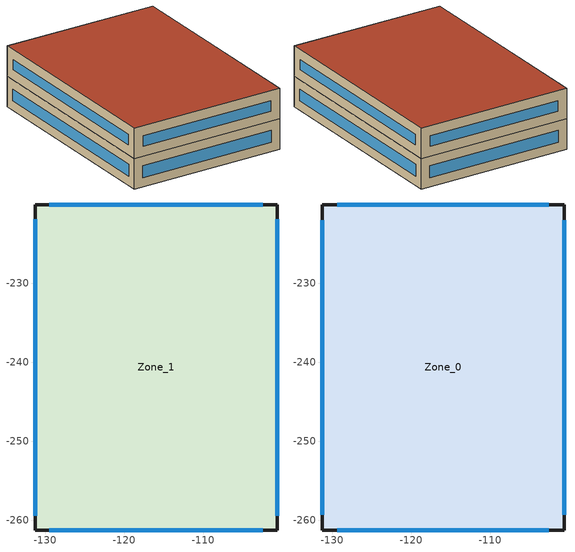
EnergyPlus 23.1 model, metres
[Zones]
Zone_1
 floor ground (Zone_1:f4UnderGroundSlabCF): -131.27,-261.24 -131.27,-220.1 -100.67,-220.1 -100.67,-261.24 z0
 wall outside (UVal_0.3_Mass): -131.27,-261.24 -100.67,-261.24 -100.67,-220.1 -131.27,-220.1 -131.27,-261.24 z0:5.9
 window (90.1-2019 Nonresidential CZ 0 Glazing (Operable)): -129.49,-261.24 -102.45,-261.24 / -102.45,-220.1 -129.49,-220.1 z1.78:4.12; -100.67,-259.42 -100.67,-221.92 / -131.27,-221.92 -131.27,-259.42 z1.82:4.08
Zone_0
 floor to Zone_1 (90.1-2019 Nonresidential CZ 7 Ground Wall (Mass)_FLIPPED): -131.27,-261.24 -131.27,-220.1 -100.67,-220.1 -100.67,-261.24 z5.9
 wall outside (UVal_0.3_Mass): -131.27,-261.24 -100.67,-261.24 -100.67,-220.1 -131.27,-220.1 -131.27,-261.24 z5.9:11.8
 window (90.1-2019 Nonresidential CZ 0 Glazing (Operable)): -129.33,-261.24 -102.6,-261.24 / -102.6,-220.1 -129.33,-220.1 z7.84:9.86; -100.67,-259.27 -100.67,-222.08 / -131.27,-222.08 -131.27,-259.27 z7.87:9.83
 roof outside (300mmInsulation 200mmConcrete): -131.27,-261.24 -100.67,-261.24 -100.67,-220.1 -131.27,-220.1 z11.8
[Site:GroundTemperature:BuildingSurface]
18, 18, 18, 18, 18, 18, 18, 18, 18, 18, 18, 18
[Site:GroundReflectance]
0.2, 0.2, 0.2, 0.2, 0.2, 0.2, 0.2, 0.2, 0.2, 0.2, 0.2, 0.2
[Site:GroundReflectance:SnowModifier]
1, 1
[Site:WeatherStation]
Wind Sensor Height Above Ground {m}=10; Wind Speed Profile Exponent=0.22; Wind Speed Profile Boundary Layer Thickness {m}=370; Air Temperature Sensor Height Above Ground {m}=1.5
[SizingPeriod:WeatherFileConditionType] Use Weather File Daylight Saving Period=No; Use Weather File Rain and Snow Indicators=No
Name | Period Selection | Day Type
Extreme Summer Weather Period for Design | SummerExtreme | SummerDesignDay
Extreme Winter Weather Period for Design | WinterExtreme | WinterDesignDay
[Building]
Building: North Axis {deg}=0; Terrain=Suburbs; Loads Convergence Tolerance Value=0.04; Temperature Convergence Tolerance Value {deltaC}=0.25; Solar Distribution=FullExterior; Maximum Number of Warmup Days=25; Minimum Number of Warmup Days=6
[Construction]
UVal_0.3_Mass: Mineral Wool_0.1255_UVal_0.3_Mass, General Concrete_0.2_UVal_0.3_Mass
90.1-2019 Nonresidential CZ 7 Ground Wall (Mass)_FLIPPED: Concrete_0.203_90.1-2019 Nonresidential CZ 7 Ground Wall (Mass), XPS Board_0.5362145396825397_90.1-2019 Nonresidential CZ 7 Ground Wall (Mass)
300mmInsulation 200mmConcrete: XPS Board_0.3_300mmInsulation 200mmConcrete, General Concrete_0.2_300mmInsulation 200mmConcrete
90.1-2019 Nonresidential CZ 0 Glazing (Operable): 90.1-2019 Nonresidential CZ 0 Glazing (Operable)Window
[Material] Roughness=Rough
Mineral Wool_0.1255_UVal_0.3_Mass: @UVal_0.3_Mass:Mineral Wool-Thickness@ [m]=0.1255; @UVal_0.3_Mass:Mineral Wool-Conductivity@ [W/m-K]=0.041; @UVal_0.3_Mass:Mineral Wool-Density@ [kg/m3]=155; @UVal_0.3_Mass:Mineral Wool-SpecificHeat@ [J/kg-K]=1130; @UVal_0.3_Mass:Mineral Wool-ThermalEmittance@=0.9; @UVal_0.3_Mass:Mineral Wool-SolarAbsorptance@=0.7; @UVal_0.3_Mass:Mineral Wool-VisibleAbsorptance@=0.7
General Concrete_0.2_UVal_0.3_Mass: @UVal_0.3_Mass:General Concrete-Thickness@ [m]=0.2; @UVal_0.3_Mass:General Concrete-Conductivity@ [W/m-K]=2; @UVal_0.3_Mass:General Concrete-Density@ [kg/m3]=2400; @UVal_0.3_Mass:General Concrete-SpecificHeat@ [J/kg-K]=950; @UVal_0.3_Mass:General Concrete-ThermalEmittance@=0.9; @UVal_0.3_Mass:General Concrete-SolarAbsorptance@=0.7; @UVal_0.3_Mass:General Concrete-VisibleAbsorptance@=0.7
XPS Board_0.5362145396825397_90.1-2019 Nonresidential CZ 7 Ground Wall (Mass): @90.1-2019 Nonresidential CZ 7 Ground Wall (Mass):XPS Board-Thickness@ [m]=0.536215; @90.1-2019 Nonresidential CZ 7 Ground Wall (Mass):XPS Board-Conductivity@ [W/m-K]=0.034; @90.1-2019 Nonresidential CZ 7 Ground Wall (Mass):XPS Board-Density@ [kg/m3]=35; @90.1-2019 Nonresidential CZ 7 Ground Wall (Mass):XPS Board-SpecificHeat@ [J/kg-K]=1400; @90.1-2019 Nonresidential CZ 7 Ground Wall (Mass):XPS Board-ThermalEmittance@=0.9; @90.1-2019 Nonresidential CZ 7 Ground Wall (Mass):XPS Board-SolarAbsorptance@=0.7; @90.1-2019 Nonresidential CZ 7 Ground Wall (Mass):XPS Board-VisibleAbsorptance@=0.7
Concrete_0.203_90.1-2019 Nonresidential CZ 7 Ground Wall (Mass): @90.1-2019 Nonresidential CZ 7 Ground Wall (Mass):Concrete-Thickness@ [m]=0.203; @90.1-2019 Nonresidential CZ 7 Ground Wall (Mass):Concrete-Conductivity@ [W/m-K]=2; @90.1-2019 Nonresidential CZ 7 Ground Wall (Mass):Concrete-Density@ [kg/m3]=2400; @90.1-2019 Nonresidential CZ 7 Ground Wall (Mass):Concrete-SpecificHeat@ [J/kg-K]=950; @90.1-2019 Nonresidential CZ 7 Ground Wall (Mass):Concrete-ThermalEmittance@=0.9; @90.1-2019 Nonresidential CZ 7 Ground Wall (Mass):Concrete-SolarAbsorptance@=0.7; @90.1-2019 Nonresidential CZ 7 Ground Wall (Mass):Concrete-VisibleAbsorptance@=0.7
XPS Board_0.3_300mmInsulation 200mmConcrete: @300mmInsulation 200mmConcrete:XPS Board-Thickness@ [m]=0.3; @300mmInsulation 200mmConcrete:XPS Board-Conductivity@ [W/m-K]=0.034; @300mmInsulation 200mmConcrete:XPS Board-Density@ [kg/m3]=35; @300mmInsulation 200mmConcrete:XPS Board-SpecificHeat@ [J/kg-K]=1400; @300mmInsulation 200mmConcrete:XPS Board-ThermalEmittance@=0.9; @300mmInsulation 200mmConcrete:XPS Board-SolarAbsorptance@=0.7; @300mmInsulation 200mmConcrete:XPS Board-VisibleAbsorptance@=0.7
General Concrete_0.2_300mmInsulation 200mmConcrete: @300mmInsulation 200mmConcrete:General Concrete-Thickness@ [m]=0.2; @300mmInsulation 200mmConcrete:General Concrete-Conductivity@ [W/m-K]=2; @300mmInsulation 200mmConcrete:General Concrete-Density@ [kg/m3]=2400; @300mmInsulation 200mmConcrete:General Concrete-SpecificHeat@ [J/kg-K]=950; @300mmInsulation 200mmConcrete:General Concrete-ThermalEmittance@=0.9; @300mmInsulation 200mmConcrete:General Concrete-SolarAbsorptance@=0.7; @300mmInsulation 200mmConcrete:General Concrete-VisibleAbsorptance@=0.7
[WindowMaterial:SimpleGlazingSystem]
90.1-2019 Nonresidential CZ 0 Glazing (Operable)Window: @90.1-2019 Nonresidential CZ 0 Glazing (Operable)-UValue@=3.52052; @90.1-2019 Nonresidential CZ 0 Glazing (Operable)-SolarHeatGainCoefficient@=0.2; @90.1-2019 Nonresidential CZ 0 Glazing (Operable)-VisibleTransmittance@=0.22
[Construction:FfactorGroundFloor]
Zone_1:f4UnderGroundSlabCF: 0.73, 1258.65, 143.464
[EnergyManagementSystem:Sensor] Output:Variable Index Key=Environment
Name | Output:Variable
OutdoorTemp | Site Outdoor Air Drybulb Temperature
OutdoorRelHumid | Site Outdoor Air Relative Humidity
[Zone] Rotation [deg]=0; Type=1; Multiplier=1; Volume [m3]=7426.01; Area [m2]=1258.65; Zone Inside Convection Algorithm=TARP; Zone Outside Convection Algorithm=DOE-2
Zone_1; Zone_0
[People] OccupancySchedule=occOffice; Number of People Calculation Method=People/Area; PeopleDensity [person/m2]=0.1075; Fraction Radiant=0.3; Sensible Heat Fraction=AUTOCALCULATE; Carbon Dioxide Generation Rate [m3/s-W]=3.82e-08; Enable ASHRAE 55 Comfort Warnings=No; Mean Radiant Temperature Calculation Type=ZoneAveraged; Clothing Insulation Calculation Method=DynamicClothingModelASHRAE55; Air Velocity Schedule=AirSpeed 0; Thermal Comfort Model 1 Type=AdaptiveASH55
Name | Zone or ZoneList | Activity Level Schedule | Work Efficiency Schedule
People Zone_1 | Zone_1 | Zone_1PeopleActivity | Zone_1WorkEfficiency
People Zone_0 | Zone_0 | Zone_0PeopleActivity | Zone_0WorkEfficiency
[ElectricEquipment] EquipmentAvailibilitySchedule=equipOffice; Design Level Calculation Method=Watts/Area; EquipmentPowerDensity [W/m2]=10; Fraction Latent=0; Fraction Radiant=.2; Fraction Lost=0
Name | Zone or ZoneList
Zone_1 Equipment | Zone_1
Zone_0 Equipment | Zone_0
[Lights] LightsAvailibilitySchedule=lightsOffice; Design Level Calculation Method=Watts/Area; LightingPowerDensity [W/m2]=10; Return Air Fraction=0; Fraction Radiant=.42; Fraction Visible=.18; Fraction Replaceable=1
Name | Zone or ZoneList
Zone_1 General lighting | Zone_1
Zone_0 General lighting | Zone_0
[Daylighting:Controls] Daylighting Method=SplitFlux; Lighting control type { 1 = continuous,2 = stepped,3 = continuous / off}=Continuous; Minimum Input Power Fraction for Continuous Dimming Control=0.1; Minimum Light Output Fraction for Continuous Dimming Control=0.1; Number of Stepped Control Steps=3; Probability Lighting will be Reset When Needed in Manual Stepped Control=1; Maximum Allowable Discomfort Glare Index=22; Fraction of Zone Controlled by Reference Point 1=1
Name | Zone | @Zone_1-LightsAvailibilitySchedule@ | Daylighting Reference Point 1 | @Zone_1-IlluminanceSetpoint@ [lux at Reference Point 1] | @Zone_0-LightsAvailibilitySchedule@ | @Zone_0-IlluminanceSetpoint@ [lux at Reference Point 1]
Zone_1_DaylCtrl | Zone_1 | lightsOffice | Zone_1_DaylCtrlRefPt1 | 500
Zone_0_DaylCtrl | Zone_0 |  | Zone_0_DaylCtrlRefPt1 |  | lightsOffice | 500
[ZoneInfiltration:DesignFlowRate] Schedule=On; Design Flow Rate Calculation Method=Flow/ExteriorArea; Flow per Exterior Surface Area [m3/s-m2]=0.00056896
Name | Zone or ZoneList | @Zone_1-InfiltrationConstantCoefficient@ | @Zone_1-InfiltrationTemperatureCoefficient@ | @Zone_1-InfiltrationWindVelocityCoefficient@ | @Zone_1-InfiltrationWindVelocitySquaredCoefficient@ | @Zone_0-InfiltrationConstantCoefficient@ | @Zone_0-InfiltrationTemperatureCoefficient@ | @Zone_0-InfiltrationWindVelocityCoefficient@ | @Zone_0-InfiltrationWindVelocitySquaredCoefficient@
Zone_1Infiltration | Zone_1 | 1 | 0 | 0 | 0
Zone_0Infiltration | Zone_0 |  |  |  |  | 1 | 0 | 0 | 0
[Zone equipment]
Zone_1: Zone_1 Ideal Loads Air
Zone_0: Zone_0 Ideal Loads Air
[ZoneHVAC:IdealLoadsAirSystem] Maximum Heating Supply Air Temperature {C}=35; Minimum Cooling Supply Air Temperature {C}=12; Maximum Heating Supply Air Humidity Ratio {kgWater/kgDryAir}=0.01; Minimum Cooling Supply Air Humidity Ratio {kgWater/kgDryAir}=0.008; Heating Limit=LimitFlowRateAndCapacity; MaximumHeatingAirFlowRate [m3/s]=Autosize; MaximumSensibleHeatingCapacity [W]=Autosize; Cooling Limit=LimitFlowRateAndCapacity; MaximumCoolingAirFlowRate [m3/s]=Autosize; MaximumTotalCoolingCapacity [W]=Autosize; HeatingAvailabilitySchedule=AllOn; CoolingAvailabilitySchedule=AllOn; Dehumidification Control Type=Humidistat; Humidification Control Type=Humidistat; Demand Controlled Ventilation Type=OccupancySchedule; Outdoor Air Economizer Type=NoEconomizer; Heat Recovery Type=None; SensibleHeatRecoveryEffectiveness=0.7; LatentHeatRecoveryEffectiveness=0.65
Name | Design Specification Outdoor Air Object
Zone_1 Ideal Loads Air | Zone_1MinFreshAir
Zone_0 Ideal Loads Air | Zone_0MinFreshAir
[Sizing:Zone] Zone Cooling Design Supply Air Temperature Input Method=SupplyAirTemperature; Zone Cooling Design Supply Air Temperature {C}=12; Zone Heating Design Supply Air Temperature Input Method=SupplyAirTemperature; Zone Heating Design Supply Air Temperature {C}=35; Zone Cooling Design Supply Air Humidity Ratio {kgWater/kgDryAir}=0.009; Zone Heating Design Supply Air Humidity Ratio {kgWater/kgDryAir}=0.004; Zone Heating Sizing Factor=1.15; Zone Cooling Sizing Factor=1.15; Cooling Design Air Flow Method=DesignDay; Heating Design Air Flow Method=DesignDay
Name | Design Specification Outdoor Air Object
Zone_1 | Zone_1MinFreshAir
Zone_0 | Zone_0MinFreshAir
[ZoneControl:Thermostat]
Name | Zone or ZoneList | Control Type Schedule | Control 1
Zone_1 Thermostat | Zone_1 | Zone_1_ZoneControlTypeSched | Dual Setpoint - Zone Zone_1
Zone_0 Thermostat | Zone_0 | Zone_0_ZoneControlTypeSched | Dual Setpoint - Zone Zone_0
[ThermostatSetpoint:DualSetpoint] Heating Setpoint Temperature Schedule=S21 B18 8to18; Cooling Setpoint Temperature Schedule=S25 B30 8to18
Dual Setpoint - Zone Zone_1; Dual Setpoint - Zone Zone_0
[DesignSpecification:OutdoorAir] Outdoor Air Method=Sum; MechVentSchedule=AllOn
Name | @Zone_1-MinFreshAirPerson@ [m3/s-person] | @Zone_1-MinFreshAirArea@ [m3/s-m2] | @Zone_0-MinFreshAirPerson@ [m3/s-person] | @Zone_0-MinFreshAirArea@ [m3/s-m2]
Zone_1MinFreshAir | 0.01 | 0.001
Zone_0MinFreshAir |  |  | 0.01 | 0.001
[Schedule:Constant]
On; AllOn: 1
AirSpeed 0: 0
Zone_1PeopleActivity; Zone_0PeopleActivity: Any Number, 125.28
Zone_1WorkEfficiency; Zone_0WorkEfficiency: Any Number, 0
Zone_1_ZoneControlTypeSched; Zone_0_ZoneControlTypeSched: 4
[Schedule:Day:Hourly]
e6cb1433-c776-4918-855f-591f30ab368d: Fraction, 0, 0, 0, 0, 0, 0, 0, 0, 0, 0, 0, 0, 0, 0, 0, 0, 0, 0, 0, 0, 0, 0, 0, 0
a104d16c-25eb-4b95-b8ed-b85908f765cb: Fraction, 0, 0, 0, 0, 0, 0, 0, 0.2, 0.4, 0.6, 0.8, 0.8, 0.4, 0.6, 0.8, 0.8, 0.4, 0.2, 0, 0, 0, 0, 0, 0
0bb4860f-bf84-4f7b-9b1b-db4202a34056: Fraction, 0, 0, 0, 0, 0, 0, 0, 1, 1, 1, 1, 1, 1, 1, 1, 1, 1, 1, 0, 0, 0, 0, 0, 0
eb2cf70a-3341-47c9-99bc-75d13de37207: Fraction, 0.1, 0.1, 0.1, 0.1, 0.1, 0.1, 0.1, 0.1, 0.1, 0.1, 0.1, 0.1, 0.1, 0.1, 0.1, 0.1, 0.1, 0.1, 0.1, 0.1, 0.1, 0.1, 0.1, 0.1
9c4c156b-6ce2-41b0-9b0f-b4b8700c124b: Fraction, 0.1, 0.1, 0.1, 0.1, 0.1, 0.1, 0.1, 0.2, 0.4, 0.6, 0.8, 0.8, 0.4, 0.6, 0.8, 0.8, 0.4, 0.2, 0.1, 0.1, 0.1, 0.1, 0.1, 0.1
d1059d40-1fd8-4f63-b23d-b22d4958e371: Temperature, 18, 18, 18, 18, 18, 18, 18, 21, 21, 21, 21, 21, 21, 21, 21, 21, 21, 21, 18, 18, 18, 18, 18, 18
bb65f795-4295-4d7f-bfaa-ffd80d2f064e: Temperature, 30, 30, 30, 30, 30, 30, 30, 25, 25, 25, 25, 25, 25, 25, 25, 25, 25, 25, 30, 30, 30, 30, 30, 30
[Schedule:Year]
occOffice: Fraction, occOffice_0, 1, 1, 12, 31
lightsOffice: Fraction, lightsOffice_0, 1, 1, 12, 31
equipOffice: Fraction, equipOffice_0, 1, 1, 12, 31
S21 B18 8to18: Temperature, S21 B18 8to18_0, 1, 1, 12, 31
S25 B30 8to18: Temperature, S25 B30 8to18_0, 1, 1, 12, 31
[Schedule:Week:Daily]
occOffice_0: e6cb1433-c776-4918-855f-591f30ab368d, a104d16c-25eb-4b95-b8ed-b85908f765cb, a104d16c-25eb-4b95-b8ed-b85908f765cb, a104d16c-25eb-4b95-b8ed-b85908f765cb, a104d16c-25eb-4b95-b8ed-b85908f765cb, a104d16c-25eb-4b95-b8ed-b85908f765cb, e6cb1433-c776-4918-855f-591f30ab368d, e6cb1433-c776-4918-855f-591f30ab368d, e6cb1433-c776-4918-855f-591f30ab368d, e6cb1433-c776-4918-855f-591f30ab368d, e6cb1433-c776-4918-855f-591f30ab368d, e6cb1433-c776-4918-855f-591f30ab368d
lightsOffice_0: e6cb1433-c776-4918-855f-591f30ab368d, 0bb4860f-bf84-4f7b-9b1b-db4202a34056, 0bb4860f-bf84-4f7b-9b1b-db4202a34056, 0bb4860f-bf84-4f7b-9b1b-db4202a34056, 0bb4860f-bf84-4f7b-9b1b-db4202a34056, 0bb4860f-bf84-4f7b-9b1b-db4202a34056, e6cb1433-c776-4918-855f-591f30ab368d, e6cb1433-c776-4918-855f-591f30ab368d, e6cb1433-c776-4918-855f-591f30ab368d, e6cb1433-c776-4918-855f-591f30ab368d, e6cb1433-c776-4918-855f-591f30ab368d, e6cb1433-c776-4918-855f-591f30ab368d
equipOffice_0: eb2cf70a-3341-47c9-99bc-75d13de37207, 9c4c156b-6ce2-41b0-9b0f-b4b8700c124b, 9c4c156b-6ce2-41b0-9b0f-b4b8700c124b, 9c4c156b-6ce2-41b0-9b0f-b4b8700c124b, 9c4c156b-6ce2-41b0-9b0f-b4b8700c124b, 9c4c156b-6ce2-41b0-9b0f-b4b8700c124b, eb2cf70a-3341-47c9-99bc-75d13de37207, eb2cf70a-3341-47c9-99bc-75d13de37207, eb2cf70a-3341-47c9-99bc-75d13de37207, eb2cf70a-3341-47c9-99bc-75d13de37207, eb2cf70a-3341-47c9-99bc-75d13de37207, eb2cf70a-3341-47c9-99bc-75d13de37207
S21 B18 8to18_0: d1059d40-1fd8-4f63-b23d-b22d4958e371, d1059d40-1fd8-4f63-b23d-b22d4958e371, d1059d40-1fd8-4f63-b23d-b22d4958e371, d1059d40-1fd8-4f63-b23d-b22d4958e371, d1059d40-1fd8-4f63-b23d-b22d4958e371, d1059d40-1fd8-4f63-b23d-b22d4958e371, d1059d40-1fd8-4f63-b23d-b22d4958e371, d1059d40-1fd8-4f63-b23d-b22d4958e371, d1059d40-1fd8-4f63-b23d-b22d4958e371, d1059d40-1fd8-4f63-b23d-b22d4958e371, d1059d40-1fd8-4f63-b23d-b22d4958e371, d1059d40-1fd8-4f63-b23d-b22d4958e371
S25 B30 8to18_0: bb65f795-4295-4d7f-bfaa-ffd80d2f064e, bb65f795-4295-4d7f-bfaa-ffd80d2f064e, bb65f795-4295-4d7f-bfaa-ffd80d2f064e, bb65f795-4295-4d7f-bfaa-ffd80d2f064e, bb65f795-4295-4d7f-bfaa-ffd80d2f064e, bb65f795-4295-4d7f-bfaa-ffd80d2f064e, bb65f795-4295-4d7f-bfaa-ffd80d2f064e, bb65f795-4295-4d7f-bfaa-ffd80d2f064e, bb65f795-4295-4d7f-bfaa-ffd80d2f064e, bb65f795-4295-4d7f-bfaa-ffd80d2f064e, bb65f795-4295-4d7f-bfaa-ffd80d2f064e, bb65f795-4295-4d7f-bfaa-ffd80d2f064e
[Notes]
----  This file was generated with Climate Studio 2.0.8991.29648
-------------------------ERL SENSORS--------------------------
Output:SQLite, Simple;
